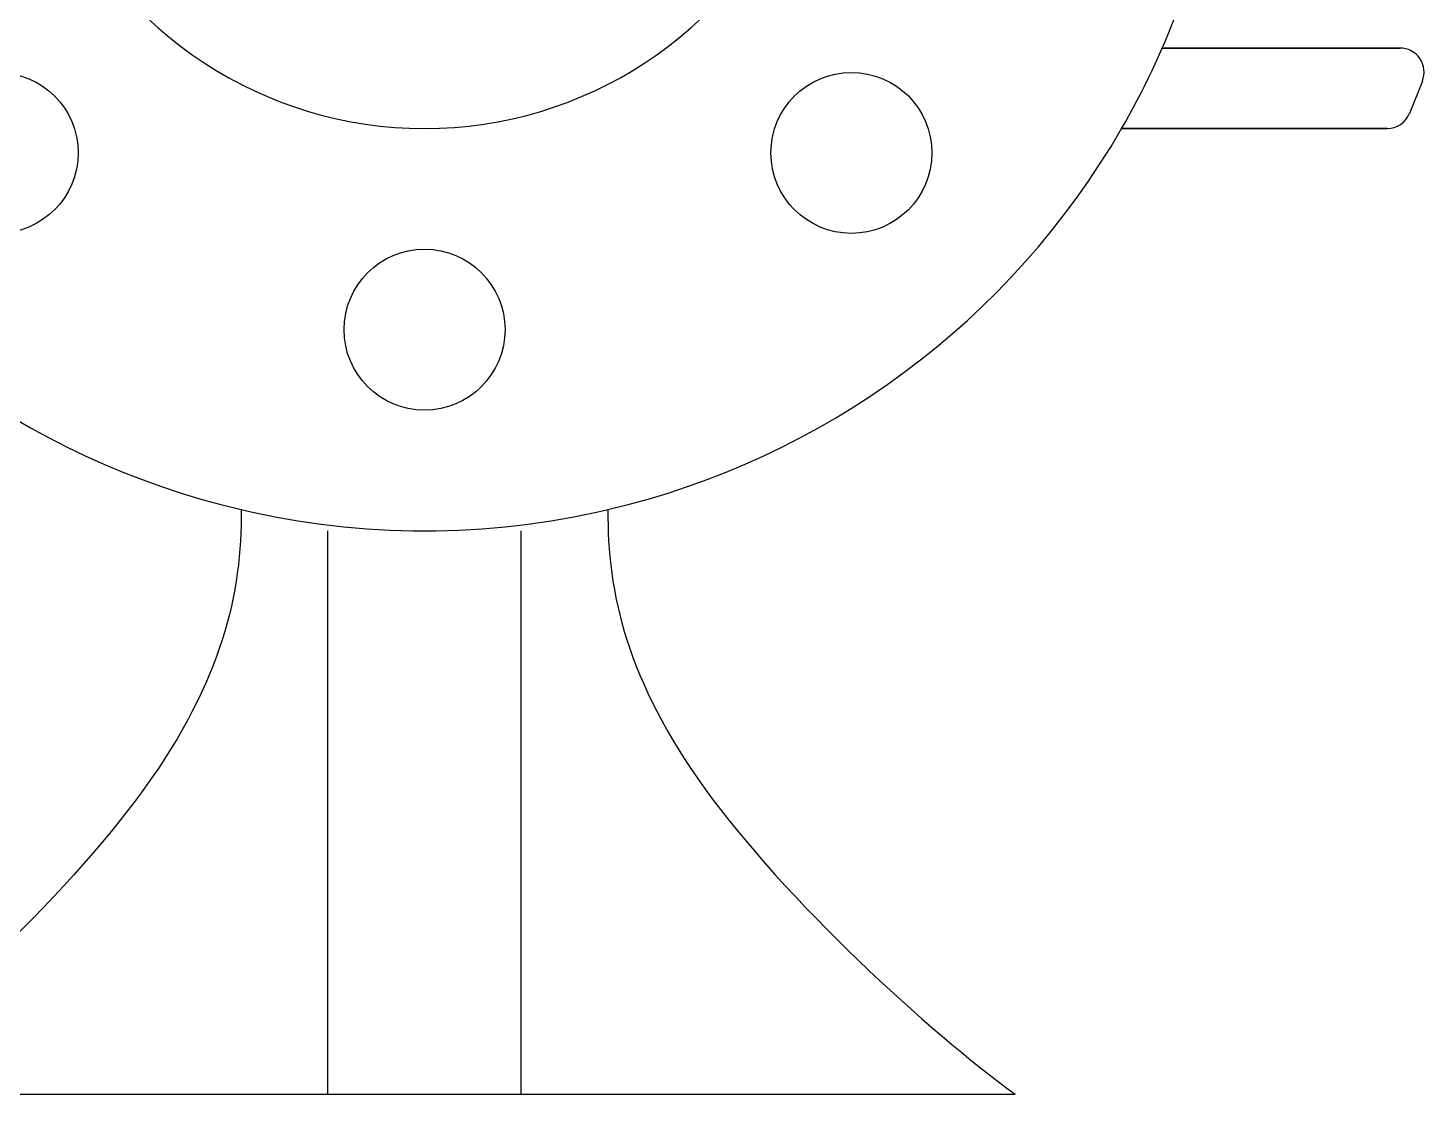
# Model space of a CAD drawing. Header units: inches. Extents: x -1 to 7, y 1 to 7.75.
# Drawn here: x 1.768 to 6.104, y 1 to 4.312 of the extents above; entities that cross this region are included whole.
import ezdxf

# ---------------------------------------------------------------- set-up
doc = ezdxf.new("R2010")
doc.units = ezdxf.units.IN
doc.header["$MEASUREMENT"] = 0
for name, color, linetype in [('Etching', 4, 'Continuous'), ('Metal Shape', 5, 'Continuous'), ('Reference Lines', 7, 'Continuous')]:
    doc.layers.add(name, color=color, linetype=linetype)

msp = doc.modelspace()

# ---------------------------------------------------------------- linework, layer by layer
at = {"layer": 'Etching'}
for p, q in [((6.0293, 4.25), (5.2913, 4.25)), ((5.9893, 4), (5.1651, 4)), ((2.7, 1), (2.7, 2.75)), ((3.3, 1), (3.3, 2.75))]:
    msp.add_line(p, q, dxfattribs=at)
for centre, radius, start, end in [((3, 5.25), 2.5, 330, 348.463), ((5.9893, 4.075), 0.075, 270, 338.1986), ((3, 5.25), 2.5, 256.8292, 283.1708)]:
    msp.add_arc(centre, radius, start, end, dxfattribs=at)
at = {"layer": 'Metal Shape'}
for p, q in [((6.0989, 4.1471), (6.0589, 4.0471)), ((1.1661, 1), (4.8339, 1))]:
    msp.add_line(p, q, dxfattribs=at)
for centre in [(1.6742, 3.9242), (4.3258, 3.9242), (3, 3.375)]:
    msp.add_circle(centre, 0.25, dxfattribs=at)
for centre, radius, start, end in [((3, 5.25), 1.25, 203.5782, 336.4218), ((6.0293, 4.175), 0.075, 338.1986, 90), ((3, 5.25), 2.5, 210, 256.8292), ((3, 5.25), 2.5, 283.1708, 330)]:
    msp.add_arc(centre, radius, start, end, dxfattribs=at)
for points in [[(2.4304, 2.8158), (2.4338, 2.559), (2.3015, 1.9881), (1.4306, 1.1915), (1.1661, 1)], [(3.5696, 2.8158), (3.5662, 2.559), (3.6985, 1.9881), (4.5694, 1.1915), (4.8339, 1)]]:
    msp.add_open_spline(points, degree=3, knots=[0.52779, 0.52779, 0.52779, 0.52779, 1.358822, 2.237122, 2.237122, 2.237122, 2.237122], dxfattribs=at)
at = {"layer": 'Reference Lines'}
for p, q in [((5.2913, 4.25), (6.0293, 4.25)), ((5.1651, 4), (5.9893, 4))]:
    msp.add_line(p, q, dxfattribs=at)

doc.saveas('drawing.dxf')
